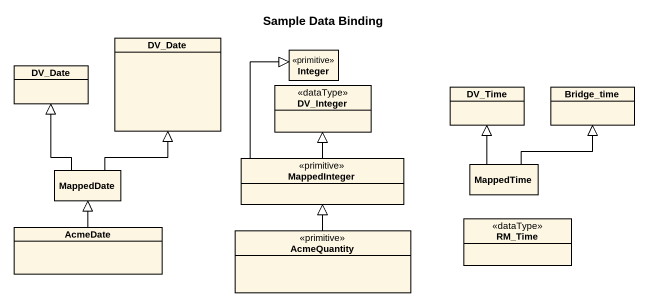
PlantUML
@startuml
title Sample Data Binding
hide circle
hide empty members
class DV_Date
class "DV_Date" as DV_Date_2
class Integer <<primitive>>
class DV_Integer <<dataType>>
class DV_Time
class Bridge_time
class MappedInteger <<primitive>>
class MappedDate
class MappedTime
class AcmeDate
class AcmeQuantity <<primitive>>
class RM_Time <<dataType>>
MappedInteger -up-|> Integer
MappedInteger -up-|> DV_Integer
MappedDate -up-|> DV_Date
MappedDate -up-|> DV_Date_2
MappedTime -up-|> DV_Time
MappedTime -up-|> Bridge_time
AcmeDate -up-|> MappedDate
AcmeQuantity -up-|> MappedInteger
@enduml
